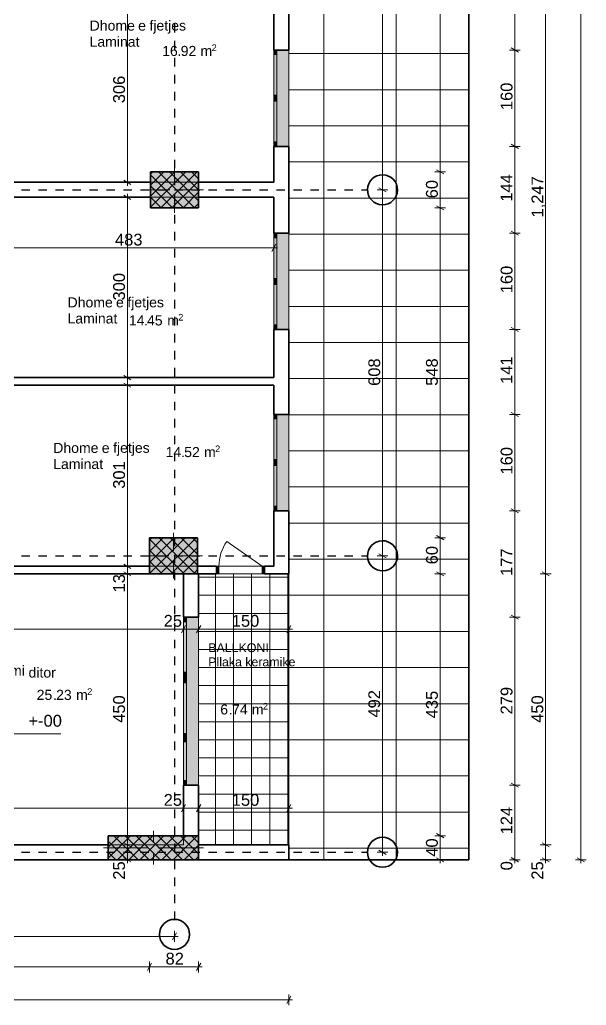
# Model space of a CAD drawing. Header units: centimetres. Extents: x -1402 to 3082, y -180 to 3169.
# Drawn here: x 1750 to 2691, y 174 to 1812 of the extents above; entities that cross this region are included whole.
import ezdxf

# ---------------------------------------------------------------- set-up
doc = ezdxf.new("R2010")
doc.units = ezdxf.units.CM
for name, color, linetype, true_color in [('PDF_Annotation - Text', 7, 'Continuous', 0xa80f02), ('PDF_Geometry', 7, 'Continuous', 0x999999), ('PDF_Structural - Shear', 7, 'Continuous', 0xdf0000), ('PDF_Text', 7, 'Continuous', 0xa80f02)]:
    doc.layers.add(name, color=color, linetype=linetype, true_color=true_color)
for name, color, linetype in [('PDF_Dimensioning - General', 7, 'Continuous'), ('PDF_Drawing & Figure', 7, 'Continuous'), ('PDF_Structural - Bearing', 7, 'Continuous')]:
    doc.layers.add(name, color=color, linetype=linetype)
doc.styles.add('PDF Arial', font='arial.ttf')

msp = doc.modelspace()

# ---------------------------------------------------------------- linework, layer by layer
at = {"layer": 'PDF_Dimensioning - General', "color": 253, "lineweight": 13, "true_color": 0x999999}
for points in [[(2681.7, 415.8), (2681.7, 3115.8)], [(2352.4, 2170.7), (2352.4, 1529.4)], [(2448.1, 1559.4), (2448.1, 2140.7)], [(2623.2, 891.1), (2623.2, 2138.2)], [(2572.1, 1761.6), (2572.1, 1898.8)], [(2581.1, 1761.6), (2563.1, 1761.6)], [(2572.1, 1601.6), (2572.1, 1761.6)], [(2581.1, 1601.6), (2563.1, 1601.6)], [(2572.1, 1457.3), (2572.1, 1601.6)], [(2457.1, 1559.4), (2439, 1559.4)], [(2448.1, 1499.4), (2448.1, 1559.4)], [(2343.4, 1529.4), (2361.4, 1529.4)], [(2352.4, 1529.4), (2352.3, 921.1)], [(2457.1, 1499.4), (2439, 1499.4)], [(2448.1, 951.1), (2448.1, 1499.4)], [(2581.1, 1457.3), (2563.1, 1457.3)], [(2572.1, 1297.2), (2572.1, 1457.3)], [(2581.1, 1297.2), (2563.1, 1297.2)], [(2572.1, 1156), (2572.1, 1297.2)], [(2581.1, 1156), (2563.1, 1156)], [(2572.1, 996), (2572.1, 1156)], [(2581.1, 996), (2563.1, 996)], [(2572.1, 819), (2572.1, 996)], [(2457.1, 951.1), (2439, 951.1)], [(2448.1, 891.1), (2448.1, 951.1)], [(2343.3, 921.1), (2361.4, 921.1)], [(2352.3, 921.1), (2352.3, 428.4)], [(2457.1, 891.1), (2439, 891.1)], [(2448.1, 455.9), (2448.1, 891.1)], [(2632.2, 891.1), (2614.2, 891.1)], [(2623.2, 440.9), (2623.2, 891.1)], [(2581.1, 819), (2563.1, 819)], [(2572.1, 539.9), (2572.1, 819)], [(1702.7, 625.1), (1818.3, 625.1)], [(2581.1, 539.9), (2563.1, 539.9)], [(2572.1, 415.9), (2572.1, 539.9)], [(2457.1, 455.9), (2439, 455.9)], [(2448.1, 415.8), (2448.1, 455.9)], [(2343.3, 428.4), (2361.3, 428.4)], [(2352.3, 428.4), (2352.3, 422.5)], [(2632.2, 440.9), (2614.2, 440.9)], [(2623.2, 415.8), (2623.2, 440.9)], [(2457.1, 415.8), (2439, 415.8)], [(2448.1, 410), (2448.1, 415.8)], [(2581.1, 415.9), (2563.1, 415.9)], [(2581.1, 415.8), (2563.1, 415.8)], [(2572.1, 415.8), (2572.1, 415.9)], [(2572.1, 410), (2572.1, 415.8)], [(2632.2, 415.8), (2614.2, 415.8)], [(2623.2, 410), (2623.2, 415.8)], [(2690.7, 415.8), (2672.7, 415.8)], [(2681.7, 410), (2681.7, 415.8)], [(2006.9, 279.6), (2006.9, 297.6)], [(1366.5, 288.6), (2006.9, 288.6)], [(2006.9, 288.6), (2012.8, 288.6)], [(1965.2, 228.8), (1965.2, 246.8)], [(2046.9, 228.8), (2046.9, 246.8)], [(1426.5, 237.8), (1965.2, 237.8)], [(1965.2, 237.8), (2046.9, 237.8)], [(2046.9, 237.8), (2052.8, 237.8)], [(294.9, 183.1), (2196.7, 183.1)], [(2196.7, 174), (2196.7, 192.1)], [(2196.7, 183.1), (2202.6, 183.1)]]:
    msp.add_lwpolyline(points, dxfattribs=at)
at = {"layer": 'PDF_Dimensioning - General', "lineweight": 13}
for points in [[(1928.6, 1541.9), (1928.6, 1848)], [(2566.1, 1765.1), (2578.1, 1758.2)], [(2566.1, 1605), (2578.1, 1598.1)], [(2442, 1562.8), (2454.1, 1555.9)], [(1937.6, 1541.9), (1919.6, 1541.9)], [(1922.6, 1545.3), (1934.6, 1538.4)], [(1928.6, 1536), (1928.6, 1541.9)], [(2358.4, 1525.9), (2346.4, 1532.8)], [(1937.6, 1516.9), (1919.6, 1516.9)], [(1934.6, 1513.4), (1922.6, 1520.3)], [(1928.6, 1516.9), (1928.6, 1522.7)], [(1928.6, 1217.2), (1928.6, 1516.9)], [(2442, 1502.8), (2454.1, 1495.9)], [(2566.1, 1460.7), (2578.1, 1453.8)], [(2171.9, 1423.8), (2171.9, 1441.8)], [(1689.1, 1432.8), (2171.9, 1432.8)], [(2168.5, 1426.8), (2175.4, 1438.8)], [(2171.9, 1432.8), (2177.8, 1432.8)], [(2566.1, 1300.7), (2578.1, 1293.7)], [(1937.6, 1217.2), (1919.6, 1217.2)], [(1922.6, 1220.7), (1934.6, 1213.8)], [(1928.6, 1211.4), (1928.6, 1217.2)], [(1937.6, 1204.7), (1919.6, 1204.7)], [(1934.6, 1201.2), (1922.6, 1208.2)], [(1928.6, 1204.7), (1928.6, 1210.6)], [(1928.6, 903.6), (1928.6, 1204.7)], [(2566.1, 1159.5), (2578.1, 1152.6)], [(2566.1, 999.4), (2578.1, 992.5)], [(2442, 954.6), (2454.1, 947.6)], [(2358.4, 917.6), (2346.3, 924.5)], [(1937.6, 903.6), (1919.6, 903.6)], [(1922.6, 907), (1934.6, 900.1)], [(1928.6, 891.1), (1928.6, 903.6)], [(1937.6, 891.1), (1919.6, 891.1)], [(1922.6, 894.5), (1934.6, 887.6)], [(1928.6, 440.9), (1928.6, 891.1)], [(2442, 894.5), (2454.1, 887.6)], [(2617.2, 894.5), (2629.2, 887.6)], [(2566.1, 822.5), (2578.1, 815.6)], [(2025.4, 805.3), (2018.5, 793.3)], [(2021.9, 790.3), (2021.9, 808.3)], [(2050.4, 805.3), (2043.5, 793.3)], [(2046.9, 790.3), (2046.9, 808.3)], [(2193.2, 793.3), (2200.2, 805.3)], [(2196.7, 790.3), (2196.7, 808.3)], [(1272.5, 799.3), (2021.9, 799.3)], [(2021.9, 799.3), (2046.9, 799.3)], [(2046.9, 799.3), (2196.7, 799.3)], [(2196.7, 799.3), (2202.6, 799.3)], [(2566.1, 543.3), (2578.1, 536.4)], [(2021.9, 492.7), (2021.9, 510.7)], [(2046.9, 492.7), (2046.9, 510.7)], [(2196.7, 492.7), (2196.7, 510.7)], [(1272.5, 501.7), (2021.9, 501.7)], [(2025.4, 507.7), (2018.5, 495.7)], [(2021.9, 501.7), (2046.9, 501.7)], [(2050.4, 507.7), (2043.5, 495.7)], [(2046.9, 501.7), (2196.7, 501.7)], [(2193.2, 495.7), (2200.2, 507.7)], [(2196.7, 501.7), (2202.6, 501.7)], [(2442, 459.3), (2454.1, 452.4)], [(1922.6, 444.3), (1934.6, 437.4)], [(2617.2, 444.3), (2629.2, 437.4)], [(1937.6, 440.9), (1919.6, 440.9)], [(1928.6, 415.8), (1928.6, 440.9)], [(2346.3, 431.8), (2358.3, 424.9)], [(1937.6, 415.8), (1919.6, 415.8)], [(1922.6, 419.3), (1934.6, 412.4)], [(1928.6, 410), (1928.6, 415.8)], [(2442, 419.3), (2454.1, 412.4)], [(2566.1, 419.4), (2578.1, 412.5)], [(2578.1, 412.4), (2566.1, 419.3)], [(2617.2, 419.3), (2629.2, 412.4)], [(2675.7, 419.3), (2687.7, 412.4)], [(2003.5, 282.6), (2010.4, 294.6)], [(1968.7, 243.8), (1961.8, 231.8)], [(2043.5, 231.8), (2050.4, 243.8)], [(2193.2, 177), (2200.2, 189.1)]]:
    msp.add_lwpolyline(points, dxfattribs=at)
at = {"layer": 'PDF_Drawing & Figure', "lineweight": 35}
for points in [[(2495.8, 415.8), (2495.8, 3115.8)], [(2196.7, 415.8), (2495.8, 415.8)]]:
    msp.add_lwpolyline(points, dxfattribs=at)
at = {"layer": 'PDF_Drawing & Figure', "color": 104, "lineweight": 20, "true_color": 0x029e21}
msp.add_lwpolyline([(2196.7, 415.9), (2196.7, 415.8)], dxfattribs=at)
at = {"layer": 'PDF_Geometry', "color": 7, "lineweight": 13}
for points in [[(2196.7, 415.8), (2196.7, 2280.2)], [(2495.8, 2280.2), (2495.8, 415.8)], [(2171.9, 1541.9), (2171.9, 1848)], [(1664.1, 1541.9), (2171.9, 1541.9)], [(2171.9, 1516.9), (1689.1, 1516.9)], [(2171.9, 1217.2), (2171.9, 1516.9)], [(1689.1, 1217.2), (2171.9, 1217.2)], [(2171.9, 1204.7), (1689.1, 1204.7)], [(2171.9, 903.6), (2171.9, 1204.7)], [(1689.1, 903.6), (2171.9, 903.6)], [(2021.9, 891.1), (1462.4, 891.1)], [(2021.9, 440.9), (2021.9, 891.1)], [(2046.9, 891.1), (2046.9, 440.9)], [(2196.8, 891.1), (2046.9, 891.1)], [(2196.8, 440.9), (2196.8, 891.1)], [(1272.5, 440.9), (2021.9, 440.9)], [(2046.9, 440.9), (2196.8, 440.9)], [(2495.8, 415.8), (2196.7, 415.8)]]:
    msp.add_lwpolyline(points, dxfattribs=at)
at = {"layer": 'PDF_Geometry', "color": 254, "lineweight": 13, "true_color": 0xcccccc}
for points in [[(2255.1, 415.8), (2255.1, 2280.2)], [(2375.2, 415.8), (2375.2, 2280.2)], [(2495.2, 415.8), (2495.2, 2280.2)], [(2196.7, 1755.8), (2495.8, 1755.8)], [(2196.7, 1695.8), (2495.8, 1695.8)], [(2196.7, 1635.7), (2495.8, 1635.7)], [(2196.7, 1575.7), (2495.8, 1575.7)], [(2196.7, 1515.7), (2495.8, 1515.7)], [(2196.7, 1455.7), (2495.8, 1455.7)], [(2196.7, 1395.6), (2495.8, 1395.6)], [(2196.7, 1335.6), (2495.8, 1335.6)], [(2196.7, 1275.6), (2495.8, 1275.6)], [(2196.7, 1215.5), (2495.8, 1215.5)], [(2196.7, 1155.5), (2495.8, 1155.5)], [(2196.7, 1095.5), (2495.8, 1095.5)], [(2196.7, 1035.5), (2495.8, 1035.5)], [(2196.7, 975.4), (2495.8, 975.4)], [(2196.7, 915.4), (2495.8, 915.4)], [(2196.7, 855.4), (2495.8, 855.4)], [(2196.7, 795.3), (2495.8, 795.3)], [(2196.7, 735.3), (2495.8, 735.3)], [(2196.7, 675.3), (2495.8, 675.3)], [(2196.7, 615.3), (2495.8, 615.3)], [(2196.7, 555.2), (2495.8, 555.2)], [(2196.7, 495.2), (2495.8, 495.2)], [(2196.7, 435.2), (2495.8, 435.2)]]:
    msp.add_lwpolyline(points, dxfattribs=at)
at = {"layer": 'PDF_Geometry', "lineweight": 13}
for points in [[(2046.9, 885.4), (2196.8, 885.4)], [(2075, 440.9), (2075, 891.1)], [(2105, 440.9), (2105, 891.1)], [(2135, 440.9), (2135, 891.1)], [(2165.1, 440.9), (2165.1, 891.1)], [(2195.1, 440.9), (2195.1, 891.1)], [(2046.9, 855.4), (2196.8, 855.4)], [(2046.9, 825.4), (2196.8, 825.4)], [(2046.9, 795.3), (2196.8, 795.3)], [(2046.9, 765.3), (2196.8, 765.3)], [(2046.9, 735.3), (2196.8, 735.3)], [(2046.9, 705.3), (2196.8, 705.3)], [(2046.9, 675.3), (2196.8, 675.3)], [(2046.9, 645.3), (2196.8, 645.3)], [(2046.9, 615.3), (2196.8, 615.3)], [(2046.9, 585.2), (2196.8, 585.2)], [(2046.9, 555.2), (2196.8, 555.2)], [(2046.9, 525.2), (2196.8, 525.2)], [(2046.9, 495.2), (2196.8, 495.2)], [(2046.9, 465.2), (2196.8, 465.2)]]:
    msp.add_lwpolyline(points, dxfattribs=at)
at = {"layer": 'PDF_Structural - Bearing', "lineweight": 35}
for points in [[(2196.9, 1761.6), (2196.9, 1898.8)], [(2171.9, 1848), (2171.9, 1761.6)], [(2171.9, 1761.6), (2176.9, 1761.6)], [(2171.9, 1761.6), (2176.9, 1761.6)], [(2171.9, 1761.6), (2176.9, 1761.6)], [(2176.9, 1761.6), (2196.9, 1761.6)], [(2176.9, 1761.6), (2196.9, 1761.6)], [(2171.9, 1601.6), (2176.9, 1601.6)], [(2171.9, 1601.6), (2171.9, 1541.9)], [(2171.9, 1601.6), (2176.9, 1601.6)], [(2171.9, 1601.6), (2176.9, 1601.6)], [(2176.9, 1601.6), (2196.9, 1601.6)], [(2176.9, 1601.6), (2196.9, 1601.6)], [(2196.9, 1457.3), (2196.9, 1601.6)], [(2046.9, 1559.4), (1966.9, 1559.4)], [(1966.9, 1559.4), (1966.9, 1499.4)], [(2046.9, 1499.4), (2046.9, 1559.4)], [(1966.9, 1541.9), (1664.1, 1541.9)], [(2171.9, 1541.9), (2046.9, 1541.9)], [(1689.1, 1516.9), (1966.9, 1516.9)], [(2046.9, 1516.9), (2171.9, 1516.9)], [(2171.9, 1516.9), (2171.9, 1457.3)], [(1966.9, 1499.4), (2046.9, 1499.4)], [(2171.9, 1457.3), (2176.9, 1457.3)], [(2171.9, 1457.3), (2176.9, 1457.3)], [(2171.9, 1457.3), (2176.9, 1457.3)], [(2176.9, 1457.3), (2196.9, 1457.3)], [(2176.9, 1457.3), (2196.9, 1457.3)], [(2171.9, 1297.2), (2176.9, 1297.2)], [(2171.9, 1297.2), (2171.9, 1217.2)], [(2171.9, 1297.2), (2176.9, 1297.2)], [(2171.9, 1297.2), (2176.9, 1297.2)], [(2176.9, 1297.2), (2196.9, 1297.2)], [(2176.9, 1297.2), (2196.9, 1297.2)], [(2196.9, 1156), (2196.9, 1297.2)], [(2171.9, 1217.2), (1689.1, 1217.2)], [(1689.1, 1204.7), (2171.9, 1204.7)], [(2171.9, 1204.7), (2171.9, 1156)], [(2171.9, 1156), (2176.9, 1156)], [(2171.9, 1156), (2176.9, 1156)], [(2171.9, 1156), (2176.9, 1156)], [(2176.9, 1156), (2196.9, 1156)], [(2176.9, 1156), (2196.9, 1156)], [(2171.9, 996), (2176.9, 996)], [(2171.9, 996), (2171.9, 903.6)], [(2171.9, 996), (2176.9, 996)], [(2171.9, 996), (2176.9, 996)], [(2176.9, 996), (2196.9, 996)], [(2176.9, 996), (2196.9, 996)], [(2196.9, 891.1), (2196.9, 996)], [(2045.3, 951.1), (1965.2, 951.1)], [(1965.2, 951.1), (1965.2, 891.1)], [(2045.3, 891.1), (2045.3, 951.1)], [(2196.9, 933.6), (2196.7, 933.6)], [(2196.7, 933.6), (2196.7, 921.1)], [(2196.7, 921.1), (2196.9, 921.1)], [(1965.2, 903.6), (1689.1, 903.6)], [(2076.5, 903.6), (2045.3, 903.6)], [(2076.5, 903.6), (2072.8, 903.6)], [(2076.5, 903.6), (2072.8, 903.6)], [(2076.5, 903.6), (2072.8, 903.6)], [(2076.5, 903.6), (2076.5, 892.1)], [(2076.5, 903.6), (2076.5, 892.1)], [(2076.5, 903.6), (2076.5, 892.1)], [(2156.6, 903.6), (2160.3, 903.6)], [(2156.6, 903.6), (2156.6, 892.1)], [(2171.9, 903.6), (2156.6, 903.6)], [(2156.6, 903.6), (2156.6, 892.1)], [(2156.6, 903.6), (2156.6, 892.1)], [(2156.6, 903.6), (2160.3, 903.6)], [(2156.6, 903.6), (2160.3, 903.6)], [(1657.5, 891.1), (1965.2, 891.1)], [(1965.2, 891.1), (2045.3, 891.1)], [(2021.9, 891.1), (2021.9, 819)], [(2046.9, 819), (2046.9, 891.1)], [(2046.9, 891.1), (2076.5, 891.1)], [(2076.5, 891.1), (2072.8, 891.1)], [(2076.5, 891.1), (2072.8, 891.1)], [(2076.5, 891.1), (2072.8, 891.1)], [(2076.5, 892.1), (2076.5, 891.1)], [(2076.5, 892.1), (2076.5, 891.1)], [(2076.5, 892.1), (2076.5, 891.1)], [(2156.6, 892.1), (2156.6, 891.1)], [(2156.6, 892.1), (2156.6, 891.1)], [(2156.6, 892.1), (2156.6, 891.1)], [(2156.6, 891.1), (2160.3, 891.1)], [(2156.6, 891.1), (2171.9, 891.1)], [(2156.6, 891.1), (2160.3, 891.1)], [(2156.6, 891.1), (2160.3, 891.1)], [(2196.9, 891.1), (2171.9, 891.1)], [(2021.9, 819), (2026.9, 819)], [(2021.9, 819), (2026.9, 819)], [(2021.9, 819), (2026.9, 819)], [(2026.9, 819), (2046.9, 819)], [(2026.9, 819), (2046.9, 819)], [(2021.9, 539.9), (2026.9, 539.9)], [(2021.9, 539.9), (2021.9, 455.9)], [(2021.9, 539.9), (2026.9, 539.9)], [(2021.9, 539.9), (2026.9, 539.9)], [(2026.9, 539.9), (2046.9, 539.9)], [(2026.9, 539.9), (2046.9, 539.9)], [(2046.9, 455.9), (2046.9, 539.9)], [(2046.9, 455.9), (1896.9, 455.9)], [(1896.9, 455.9), (1896.9, 415.8)], [(2046.9, 415.8), (2046.9, 455.9)], [(1896.9, 440.9), (1426.5, 440.9)], [(2196.7, 440.9), (2046.9, 440.9)], [(2196.7, 415.8), (2196.7, 440.9)], [(1426.5, 415.8), (1896.9, 415.8)], [(1896.9, 415.8), (2046.9, 415.8)], [(2046.9, 415.8), (2196.7, 415.8)]]:
    msp.add_lwpolyline(points, dxfattribs=at)
at = {"layer": 'PDF_Structural - Bearing', "color": 30, "lineweight": 18, "true_color": 0xff6600}
for points in [[(2171.9, 1601.6), (2171.9, 1761.6)], [(2171.9, 1686.6), (2171.9, 1754.1)], [(2176.9, 1754.1), (2176.9, 1686.6)], [(2196.9, 1601.6), (2196.9, 1761.6)], [(2171.9, 1609.1), (2171.9, 1676.6)], [(2176.9, 1676.6), (2176.9, 1609.1)], [(2171.9, 1297.2), (2171.9, 1457.3)], [(2171.9, 1382.2), (2171.9, 1449.8)], [(2176.9, 1449.8), (2176.9, 1382.2)], [(2196.9, 1297.2), (2196.9, 1457.3)], [(2171.9, 1304.7), (2171.9, 1372.2)], [(2176.9, 1372.2), (2176.9, 1304.7)], [(2171.9, 996), (2171.9, 1156)], [(2171.9, 1081), (2171.9, 1148.5)], [(2176.9, 1148.5), (2176.9, 1081)], [(2196.9, 996), (2196.9, 1156)], [(2171.9, 1003.5), (2171.9, 1071)], [(2176.9, 1071), (2176.9, 1003.5)], [(2152.6, 903.6), (2093.6, 944.9)], [(2021.9, 539.9), (2021.9, 819)], [(2046.9, 539.9), (2046.9, 819)], [(2021.9, 727.7), (2021.9, 811.5)], [(2026.9, 811.5), (2026.9, 727.7)], [(2021.9, 625.7), (2021.9, 710.2)], [(2026.9, 710.2), (2026.9, 625.7)], [(2021.9, 547.4), (2021.9, 612.1)], [(2026.9, 612.1), (2026.9, 547.4)]]:
    msp.add_lwpolyline(points, dxfattribs=at)
at = {"layer": 'PDF_Structural - Bearing', "color": 30, "lineweight": 20, "true_color": 0xff6600}
for points in [[(2171.9, 1754.1), (2171.9, 1761.6)], [(2176.9, 1754.1), (2171.9, 1754.1)], [(2176.9, 1761.6), (2176.9, 1754.1)], [(2171.9, 1681.6), (2171.9, 1686.6)], [(2171.9, 1686.6), (2176.9, 1686.6)], [(2171.9, 1676.6), (2171.9, 1681.6)], [(2176.9, 1676.6), (2171.9, 1676.6)], [(2176.9, 1686.6), (2176.9, 1681.6)], [(2176.9, 1681.6), (2176.9, 1676.6)], [(2171.9, 1601.6), (2171.9, 1609.1)], [(2171.9, 1609.1), (2176.9, 1609.1)], [(2176.9, 1609.1), (2176.9, 1601.6)], [(2171.9, 1449.8), (2171.9, 1457.3)], [(2176.9, 1449.8), (2171.9, 1449.8)], [(2176.9, 1457.3), (2176.9, 1449.8)], [(2171.9, 1377.2), (2171.9, 1382.2)], [(2171.9, 1382.2), (2176.9, 1382.2)], [(2171.9, 1372.2), (2171.9, 1377.2)], [(2176.9, 1382.2), (2176.9, 1377.2)], [(2176.9, 1377.2), (2176.9, 1372.2)], [(2176.9, 1372.2), (2171.9, 1372.2)], [(2171.9, 1297.2), (2171.9, 1304.7)], [(2171.9, 1304.7), (2176.9, 1304.7)], [(2176.9, 1304.7), (2176.9, 1297.2)], [(2171.9, 1148.5), (2171.9, 1156)], [(2176.9, 1148.5), (2171.9, 1148.5)], [(2176.9, 1156), (2176.9, 1148.5)], [(2171.9, 1076), (2171.9, 1081)], [(2171.9, 1081), (2176.9, 1081)], [(2171.9, 1071), (2171.9, 1076)], [(2176.9, 1071), (2171.9, 1071)], [(2176.9, 1081), (2176.9, 1076)], [(2176.9, 1076), (2176.9, 1071)], [(2171.9, 996), (2171.9, 1003.5)], [(2171.9, 1003.5), (2176.9, 1003.5)], [(2176.9, 1003.5), (2176.9, 996)], [(2080.5, 903.6), (2076.5, 903.6)], [(2076.5, 903.6), (2076.5, 892.1)], [(2080.5, 892.1), (2080.5, 903.6)], [(2156.6, 903.6), (2152.6, 903.6)], [(2152.6, 903.6), (2152.6, 892.1)], [(2156.6, 892.1), (2156.6, 903.6)], [(2076.5, 892.1), (2080.5, 892.1)], [(2152.6, 892.1), (2156.6, 892.1)], [(2021.9, 811.5), (2021.9, 819)], [(2026.9, 819), (2026.9, 811.5)], [(2026.9, 811.5), (2021.9, 811.5)], [(2021.9, 719), (2021.9, 727.7)], [(2021.9, 727.7), (2026.9, 727.7)], [(2026.9, 727.7), (2026.9, 719)], [(2021.9, 710.2), (2021.9, 719)], [(2026.9, 710.2), (2021.9, 710.2)], [(2026.9, 719), (2026.9, 710.2)], [(2021.9, 618.9), (2021.9, 625.7)], [(2021.9, 625.7), (2026.9, 625.7)], [(2026.9, 625.7), (2026.9, 618.9)], [(2021.9, 612.1), (2021.9, 618.9)], [(2026.9, 612.1), (2021.9, 612.1)], [(2026.9, 618.9), (2026.9, 612.1)], [(2021.9, 539.9), (2021.9, 547.4)], [(2021.9, 547.4), (2026.9, 547.4)], [(2026.9, 547.4), (2026.9, 539.9)]]:
    msp.add_lwpolyline(points, dxfattribs=at)
at = {"layer": 'PDF_Structural - Bearing', "lineweight": 13}
for points in [[(1966.9, 1500.4), (2025.9, 1559.4)], [(1966.9, 1518.8), (2007.5, 1559.4)], [(1966.9, 1537.2), (1989.1, 1559.4)], [(1966.9, 1555.6), (1970.7, 1559.4)], [(2040.1, 1499.4), (1980.1, 1559.4)], [(1984.3, 1499.4), (2044.3, 1559.4)], [(2046.9, 1510.9), (1998.5, 1559.4)], [(2046.9, 1529.3), (2016.9, 1559.4)], [(2046.9, 1547.7), (2035.3, 1559.4)], [(2021.7, 1499.4), (1966.9, 1554.2)], [(2002.7, 1499.4), (2046.9, 1543.6)], [(2003.3, 1499.4), (1966.9, 1535.8)], [(2021.1, 1499.4), (2046.9, 1525.2)], [(1984.9, 1499.4), (1966.9, 1517.4)], [(2039.5, 1499.4), (2046.9, 1506.8)], [(1965.2, 891.7), (2024.6, 951.1)], [(1965.2, 910.1), (2006.2, 951.1)], [(1965.2, 928.5), (1987.8, 951.1)], [(1965.2, 946.9), (1969.4, 951.1)], [(2041.4, 891.1), (1981.4, 951.1)], [(1983, 891.1), (2043, 951.1)], [(2045.3, 905.6), (1999.8, 951.1)], [(2045.3, 924), (2018.2, 951.1)], [(2045.3, 942.4), (2036.6, 951.1)], [(2023, 891.1), (1965.2, 948.9)], [(2001.4, 891.1), (2045.3, 934.9)], [(2004.6, 891.1), (1965.2, 930.5)], [(1986.3, 891.1), (1965.2, 912.1)], [(2019.8, 891.1), (2045.3, 916.6)], [(1967.9, 891.1), (1965.2, 893.7)], [(2038.2, 891.1), (2045.3, 898.2)], [(1896.9, 418.7), (1934, 455.9)], [(1896.9, 437.1), (1915.7, 455.9)], [(1896.9, 455.5), (1897.3, 455.9)], [(1928.1, 415.8), (1896.9, 447)], [(1946.4, 415.8), (1906.4, 455.9)], [(1912.4, 415.8), (1952.4, 455.9)], [(1964.8, 415.8), (1924.8, 455.9)], [(1930.8, 415.8), (1970.8, 455.9)], [(1983.2, 415.8), (1943.2, 455.9)], [(1949.2, 415.8), (1989.2, 455.9)], [(2001.6, 415.8), (1961.6, 455.9)], [(1967.6, 415.8), (2007.6, 455.9)], [(2020, 415.8), (1980, 455.9)], [(1986, 415.8), (2026, 455.9)], [(2038.4, 415.8), (1998.4, 455.9)], [(2004.4, 415.8), (2044.4, 455.9)], [(2046.9, 425.7), (2016.8, 455.9)], [(2046.9, 444.1), (2035.2, 455.9)], [(1909.7, 415.8), (1896.9, 428.6)], [(2022.8, 415.8), (2046.9, 440)], [(2041.2, 415.8), (2046.9, 421.6)]]:
    msp.add_lwpolyline(points, dxfattribs=at)
at = {"layer": 'PDF_Structural - Bearing', "color": 1, "lineweight": 0}
for points in [[(2006.9, 1537.4), (2006.9, 1567.4)], [(1998.9, 1529.4), (1958.9, 1529.4)], [(2006.9, 1529.4), (2006.9, 1529.4)], [(2014.9, 1529.4), (2054.9, 1529.4)], [(2006.9, 1521.4), (2006.9, 1491.3)], [(2005.2, 929.1), (2005.2, 959.1)], [(1997.2, 921.1), (1957.2, 921.1)], [(2005.2, 921.1), (2005.2, 921.1)], [(2013.2, 921.1), (2053.3, 921.1)], [(2005.2, 913.1), (2005.2, 883.1)], [(1971.9, 443.9), (1971.9, 463.9)], [(1963.9, 435.9), (1888.9, 435.9)], [(1971.9, 435.9), (1971.9, 435.9)], [(1971.9, 427.9), (1971.9, 407.8)], [(1979.9, 435.9), (2054.9, 435.9)]]:
    msp.add_lwpolyline(points, dxfattribs=at)
at = {"layer": 'PDF_Structural - Bearing', "color": 30, "lineweight": 18, "true_color": 0xff6600}
msp.add_arc((2152.6, 903.6), 72, 145.0009, 180.0024, dxfattribs=at)
at = {"layer": 'PDF_Structural - Bearing', "color": 7, "true_color": 0xffffff, "transparency": 33554559}
for points in [[(2171.9, 1761.6), (2196.9, 1761.6), (2171.9, 1601.6), (2196.9, 1601.6)], [(2176.9, 1761.6), (2171.9, 1761.6), (2176.9, 1754.1), (2171.9, 1754.1)], [(2171.9, 1686.6), (2176.9, 1686.6), (2171.9, 1754.1), (2176.9, 1754.1)], [(2171.9, 1681.6), (2176.9, 1681.6), (2171.9, 1686.6), (2176.9, 1686.6)], [(2176.9, 1681.6), (2171.9, 1681.6), (2176.9, 1676.6), (2171.9, 1676.6)], [(2171.9, 1609.1), (2176.9, 1609.1), (2171.9, 1676.6), (2176.9, 1676.6)], [(2171.9, 1601.6), (2176.9, 1601.6), (2171.9, 1609.1), (2176.9, 1609.1)], [(2046.9, 1499.4), (1966.9, 1499.4), (2046.9, 1559.4), (1966.9, 1559.4)], [(2171.9, 1457.3), (2196.9, 1457.3), (2171.9, 1297.2), (2196.9, 1297.2)], [(2176.9, 1457.3), (2171.9, 1457.3), (2176.9, 1449.8), (2171.9, 1449.8)], [(2171.9, 1382.2), (2176.9, 1382.2), (2171.9, 1449.8), (2176.9, 1449.8)], [(2171.9, 1377.2), (2176.9, 1377.2), (2171.9, 1382.2), (2176.9, 1382.2)], [(2176.9, 1377.2), (2171.9, 1377.2), (2176.9, 1372.2), (2171.9, 1372.2)], [(2171.9, 1304.7), (2176.9, 1304.7), (2171.9, 1372.2), (2176.9, 1372.2)], [(2171.9, 1297.2), (2176.9, 1297.2), (2171.9, 1304.7), (2176.9, 1304.7)], [(2171.9, 1156), (2196.9, 1156), (2171.9, 996), (2196.9, 996)], [(2176.9, 1156), (2171.9, 1156), (2176.9, 1148.5), (2171.9, 1148.5)], [(2171.9, 1081), (2176.9, 1081), (2171.9, 1148.5), (2176.9, 1148.5)], [(2171.9, 1076), (2176.9, 1076), (2171.9, 1081), (2176.9, 1081)], [(2176.9, 1076), (2171.9, 1076), (2176.9, 1071), (2171.9, 1071)], [(2171.9, 1003.5), (2176.9, 1003.5), (2171.9, 1071), (2176.9, 1071)], [(2171.9, 996), (2176.9, 996), (2171.9, 1003.5), (2176.9, 1003.5)], [(2045.3, 891.1), (1965.2, 891.1), (2045.3, 951.1), (1965.2, 951.1)], [(2076.5, 892.1), (2080.5, 892.1), (2076.5, 903.6), (2080.5, 903.6)], [(2156.6, 903.6), (2152.6, 903.6), (2156.6, 892.1), (2152.6, 892.1)], [(2021.9, 819), (2046.9, 819), (2021.9, 539.9), (2046.9, 539.9)], [(2026.9, 819), (2021.9, 819), (2026.9, 811.5), (2021.9, 811.5)], [(2021.9, 727.7), (2026.9, 727.7), (2021.9, 811.5), (2026.9, 811.5)], [(2021.9, 719), (2026.9, 719), (2021.9, 727.7), (2026.9, 727.7)], [(2026.9, 719), (2021.9, 719), (2026.9, 710.2), (2021.9, 710.2)], [(2021.9, 625.7), (2026.9, 625.7), (2021.9, 710.2), (2026.9, 710.2)], [(2021.9, 618.9), (2026.9, 618.9), (2021.9, 625.7), (2026.9, 625.7)], [(2026.9, 618.9), (2021.9, 618.9), (2026.9, 612.1), (2021.9, 612.1)], [(2021.9, 547.4), (2026.9, 547.4), (2021.9, 612.1), (2026.9, 612.1)], [(2021.9, 539.9), (2026.9, 539.9), (2021.9, 547.4), (2026.9, 547.4)], [(2046.9, 415.8), (1896.9, 415.8), (2046.9, 455.9), (1896.9, 455.9)]]:
    msp.add_solid(points, dxfattribs=at)
at = {"layer": 'PDF_Structural - Shear', "lineweight": 25}
for points in [[(2006.9, 1805.1), (2006.9, 1791)], [(2006.9, 1776.9), (2006.9, 1762.7)], [(2006.9, 1748.6), (2006.9, 1734.5)], [(2006.9, 1720.4), (2006.9, 1706.3)], [(2006.9, 1692.2), (2006.9, 1678)], [(2006.9, 1663.9), (2006.9, 1649.8)], [(2006.9, 1635.7), (2006.9, 1621.6)], [(2006.9, 1607.4), (2006.9, 1593.3)], [(2006.9, 1579.2), (2006.9, 1565.1)], [(2006.9, 1551), (2006.9, 1536.9)], [(1752.6, 1529.4), (1766.7, 1529.4)], [(1780.8, 1529.4), (1795, 1529.4)], [(1809.1, 1529.4), (1823.2, 1529.4)], [(1837.3, 1529.4), (1851.4, 1529.4)], [(1865.5, 1529.4), (1879.7, 1529.4)], [(1893.8, 1529.4), (1907.9, 1529.4)], [(1922, 1529.4), (1936.1, 1529.4)], [(1950.2, 1529.4), (1964.4, 1529.4)], [(1978.5, 1529.4), (1992.6, 1529.4)], [(2006.7, 1529.4), (2020.8, 1529.4)], [(2035, 1529.4), (2049.1, 1529.4)], [(2063.2, 1529.4), (2077.3, 1529.4)], [(2091.4, 1529.4), (2105.6, 1529.4)], [(2119.7, 1529.4), (2133.8, 1529.4)], [(2147.9, 1529.4), (2162, 1529.4)], [(2176.1, 1529.4), (2190.3, 1529.4)], [(2204.4, 1529.4), (2218.5, 1529.4)], [(2232.6, 1529.4), (2246.7, 1529.4)], [(2260.8, 1529.4), (2275, 1529.4)], [(2289.1, 1529.4), (2303.2, 1529.4)], [(2317.3, 1529.4), (2327.3, 1529.4)], [(2006.9, 1522.7), (2006.9, 1514.7)], [(2006.9, 1514.7), (2006.9, 1501.7)], [(2006.9, 1487.6), (2006.9, 1473.5)], [(2006.9, 1459.3), (2006.9, 1445.2)], [(2006.9, 1431.1), (2006.9, 1417)], [(2006.9, 1402.9), (2006.9, 1388.8)], [(2006.9, 1374.6), (2006.9, 1360.5)], [(2006.9, 1346.4), (2006.9, 1332.3)], [(2006.9, 1318.2), (2006.9, 1304.1)], [(2006.9, 1289.9), (2006.9, 1275.8)], [(2006.9, 1261.7), (2006.9, 1247.6)], [(2006.9, 1233.5), (2006.9, 1219.3)], [(2006.9, 1205.2), (2006.9, 1191.1)], [(2006.9, 1177), (2006.9, 1162.9)], [(2006.9, 1148.8), (2006.9, 1134.6)], [(2006.9, 1120.5), (2006.9, 1106.4)], [(2006.9, 1092.3), (2006.9, 1078.2)], [(2006.9, 1064.1), (2006.9, 1049.9)], [(2006.9, 1035.8), (2006.9, 1021.7)], [(2006.9, 1007.6), (2006.9, 993.5)], [(2006.9, 979.3), (2006.9, 965.2)], [(2006.9, 951.1), (2006.9, 937)], [(1752.6, 921.1), (1766.7, 921.1)], [(1780.8, 921.1), (1795, 921.1)], [(1809.1, 921.1), (1823.2, 921.1)], [(1837.3, 921.1), (1851.4, 921.1)], [(1865.5, 921.1), (1879.7, 921.1)], [(1893.8, 921.1), (1907.9, 921.1)], [(1922, 921.1), (1936.1, 921.1)], [(1950.2, 921.1), (1964.4, 921.1)], [(1978.5, 921.1), (1992.6, 921.1)], [(2006.7, 921.1), (2020.8, 921.1)], [(2006.9, 922.9), (2006.9, 908.8)], [(2035, 921.1), (2049.1, 921.1)], [(2063.2, 921.1), (2077.3, 921.1)], [(2091.4, 921.1), (2105.6, 921.1)], [(2119.7, 921.1), (2133.8, 921.1)], [(2147.9, 921.1), (2162, 921.1)], [(2176.1, 921.1), (2190.3, 921.1)], [(2204.4, 921.1), (2218.5, 921.1)], [(2232.6, 921.1), (2246.7, 921.1)], [(2260.8, 921.1), (2275, 921.1)], [(2289.1, 921.1), (2303.2, 921.1)], [(2317.3, 921.1), (2327.3, 921.1)], [(2006.9, 894.6), (2006.9, 880.5)], [(2006.9, 866.4), (2006.9, 852.3)], [(2006.9, 838.2), (2006.9, 824)], [(2006.9, 809.9), (2006.9, 795.8)], [(2006.9, 781.7), (2006.9, 767.6)], [(2006.9, 753.5), (2006.9, 739.3)], [(2006.9, 725.2), (2006.9, 711.1)], [(2006.9, 697), (2006.9, 682.9)], [(2006.9, 668.8), (2006.9, 654.6)], [(2006.9, 640.5), (2006.9, 626.4)], [(2006.9, 612.3), (2006.9, 598.2)], [(2006.9, 584), (2006.9, 569.9)], [(2006.9, 555.8), (2006.9, 541.7)], [(2006.9, 527.6), (2006.9, 513.4)], [(2006.9, 499.3), (2006.9, 485.2)], [(2006.9, 471.1), (2006.9, 457)], [(2006.9, 442.9), (2006.9, 428.7)], [(1752.6, 428.4), (1766.7, 428.4)], [(1780.8, 428.4), (1795, 428.4)], [(1809.1, 428.4), (1823.2, 428.4)], [(1837.3, 428.4), (1851.4, 428.4)], [(1865.5, 428.4), (1879.7, 428.4)], [(1893.8, 428.4), (1907.9, 428.4)], [(1922, 428.4), (1936.1, 428.4)], [(1950.2, 428.4), (1964.4, 428.4)], [(1978.5, 428.4), (1992.6, 428.4)], [(2006.7, 428.4), (2020.8, 428.4)], [(2035, 428.4), (2049.1, 428.4)], [(2063.2, 428.4), (2077.3, 428.4)], [(2091.4, 428.4), (2105.6, 428.4)], [(2119.7, 428.4), (2133.8, 428.4)], [(2147.9, 428.4), (2162, 428.4)], [(2176.1, 428.4), (2190.3, 428.4)], [(2204.4, 428.4), (2218.5, 428.4)], [(2232.6, 428.4), (2246.7, 428.4)], [(2260.8, 428.4), (2275, 428.4)], [(2289.1, 428.4), (2303.2, 428.4)], [(2317.3, 428.4), (2327.3, 428.4)], [(2006.9, 414.6), (2006.9, 400.5)], [(2006.9, 386.4), (2006.9, 372.3)], [(2006.9, 358.2), (2006.9, 344)], [(2006.9, 329.9), (2006.9, 316.9)]]:
    msp.add_lwpolyline(points, dxfattribs=at)
at = {"layer": 'PDF_Structural - Shear', "color": 7, "lineweight": 35}
msp.add_circle((2352.3, 428.4), 25, dxfattribs=at)
for centre, major_axis, ratio in [((2352.3, 1529.4), (-25, 0.4), 0.999909), ((2352.3, 921.1), (25, 0.7), 0.999916), ((2006.9, 291.9), (0, -25), 0.999855)]:
    msp.add_ellipse(centre, major_axis=major_axis, ratio=ratio, dxfattribs=at)

# ---------------------------------------------------------------- texts
at = {"layer": 'PDF_Annotation - Text', "attachment_point": 7, "style": 'PDF Arial'}
for s, insert, char_height in [('\\W0.999232;Dhome', (1866, 1793.7), 16.697), ('\\W1.001205;e', (1946.5, 1793.7), 16.697), ('\\W0.997411;fjetjes', (1965.3, 1789), 16.697), ('\\W0.998109;Laminat', (1865.9, 1766.9), 16.697), ('\\W0.999232;Dhome', (1829.3, 1333.7), 16.697), ('\\W1.001205;e', (1909.8, 1333.7), 16.697), ('\\W0.997411;fjetjes', (1928.6, 1329), 16.697), ('\\W0.998109;Laminat', (1829.2, 1307), 16.697), ('\\W0.999232;Dhome', (1805.5, 1091.8), 16.697), ('\\W1.001205;e', (1886.1, 1091.8), 16.697), ('\\W0.997411;fjetjes', (1904.9, 1087.2), 16.697), ('\\W0.998109;Laminat', (1805.5, 1065.1), 16.697), ('\\W0.999899;BALLKONI', (2062.9, 760.8), 14.733), ('\\W0.999002;Qendrimi', (1663.8, 717.5), 16.697), ('\\W0.997925;Pllaka', (2063, 737.2), 14.733), ('\\W0.998508;keramike', (2124.4, 737.2), 14.733), ('\\W0.997860;ditor', (1764.5, 718.5), 16.697)]:
    msp.add_mtext(s, dxfattribs=dict(at, insert=insert, char_height=char_height))
at = {"layer": 'PDF_Dimensioning - General', "char_height": 19.643, "attachment_point": 7, "rotation": 90, "style": 'PDF Arial'}
for s, insert in [('\\W0.997822;306', (1924.9, 1673.3)), ('\\W0.998547;60', (2444.4, 1515.2)), ('\\W0.998353;1,247', (2623.1, 1483.4)), ('\\W0.998396;300', (1924.9, 1345.4)), ('\\W0.997463;608', (2348.7, 1203.5)), ('\\W0.997702;548', (2444.4, 1203.6)), ('\\W0.997762;301', (1924.9, 1032.5)), ('\\W0.998547;60', (2444.4, 906.9)), ('\\W0.998309;13', (1924.9, 860.2)), ('\\W0.998241;450', (1924.9, 643.5)), ('\\W0.998163;492', (2348.7, 652.3)), ('\\W0.998363;435', (2444.4, 651)), ('\\W0.998241;450', (2619.6, 643.5)), ('\\W0.999351;40', (2444.4, 421)), ('\\W0.998920;25', (1924.9, 382.8)), ('\\W0.998920;25', (2619.6, 382.8))]:
    msp.add_mtext(s, dxfattribs=dict(at, insert=insert))
at = {"layer": 'PDF_Dimensioning - General', "color": 161, "true_color": 0x40a5ff, "char_height": 19.643, "attachment_point": 7, "rotation": 90, "style": 'PDF Arial'}
for s, insert in [('\\W0.998111;160', (2568.4, 1661.8)), ('\\W0.997464;144', (2568.1, 1509.6)), ('\\W0.998111;160', (2568.4, 1357.4)), ('\\W0.997418;141', (2568.1, 1206.8)), ('\\W0.998111;160', (2568.4, 1056.2)), ('\\W0.997985;177', (2568.1, 887.7)), ('\\W0.997591;279', (2568.4, 657.5)), ('\\W0.997464;124', (2568.1, 458.1)), ('\\W1.002236;0', (2568.4, 398.3))]:
    msp.add_mtext(s, dxfattribs=dict(at, insert=insert))
at = {"layer": 'PDF_Dimensioning - General', "char_height": 19.643, "attachment_point": 7, "style": 'PDF Arial'}
for s, insert in [('\\W0.997678;483', (1908.1, 1436.5)), ('\\W0.998920;25', (1988.9, 802.9)), ('\\W0.998111;150', (2102, 802.9)), ('\\W0.998920;25', (1988.9, 505.3)), ('\\W0.998111;150', (2102, 505.3)), ('\\W0.999059;82', (1992, 241.5))]:
    msp.add_mtext(s, dxfattribs=dict(at, insert=insert))
at = {"layer": 'PDF_Dimensioning - General', "color": 5, "insert": (1764.2, 636.8), "char_height": 19.643, "attachment_point": 7, "style": 'PDF Arial'}
msp.add_mtext('\\W1.000502;+-00', dxfattribs=at)
at = {"layer": 'PDF_Text', "attachment_point": 7, "style": 'PDF Arial'}
for s, insert, char_height in [('\\W1.001521;2', (2068.5, 1760), 11.02), ('\\W0.998309;16', (1986.4, 1751.6), 16.697), ('\\W0.996394;.', (2011.8, 1751.9), 16.697), ('\\W0.998802;92', (2017.2, 1751.6), 16.697), ('\\W1.000269;m', (2050.1, 1751.9), 16.697), ('\\W0.998234;14', (1931.1, 1304), 16.697), ('\\W0.999529;45', (1961.2, 1303.7), 16.697), ('\\W1.000269;m', (1994.8, 1304), 16.697), ('\\W1.001521;2', (2013.1, 1312.1), 11.02), ('\\W0.996394;.', (1956.5, 1304), 16.697), ('\\W0.998234;14', (1992.2, 1085.2), 16.697), ('\\W0.998802;52', (2023, 1084.9), 16.697), ('\\W1.000269;m', (2055.9, 1085.2), 16.697), ('\\W1.001521;2', (2074.3, 1093.4), 11.02), ('\\W0.996394;.', (2017.6, 1085.2), 16.697), ('\\W0.998920;25', (1778, 681.4), 16.697), ('\\W0.997861;23', (1810.3, 681.4), 16.697), ('\\W1.000269;m', (1843.5, 681.7), 16.697), ('\\W1.001521;2', (1861.9, 689.9), 11.02), ('\\W0.996394;.', (1805.2, 681.7), 16.697), ('\\W0.999457;6', (2082.9, 657.2), 16.697), ('\\W0.997583;74', (2102.5, 657.4), 16.697), ('\\W1.001521;2', (2153.7, 665.6), 11.02), ('\\W0.996394;.', (2097, 657.4), 16.697), ('\\W1.000269;m', (2135.3, 657.4), 16.697)]:
    msp.add_mtext(s, dxfattribs=dict(at, insert=insert, char_height=char_height))

doc.saveas('drawing.dxf')
